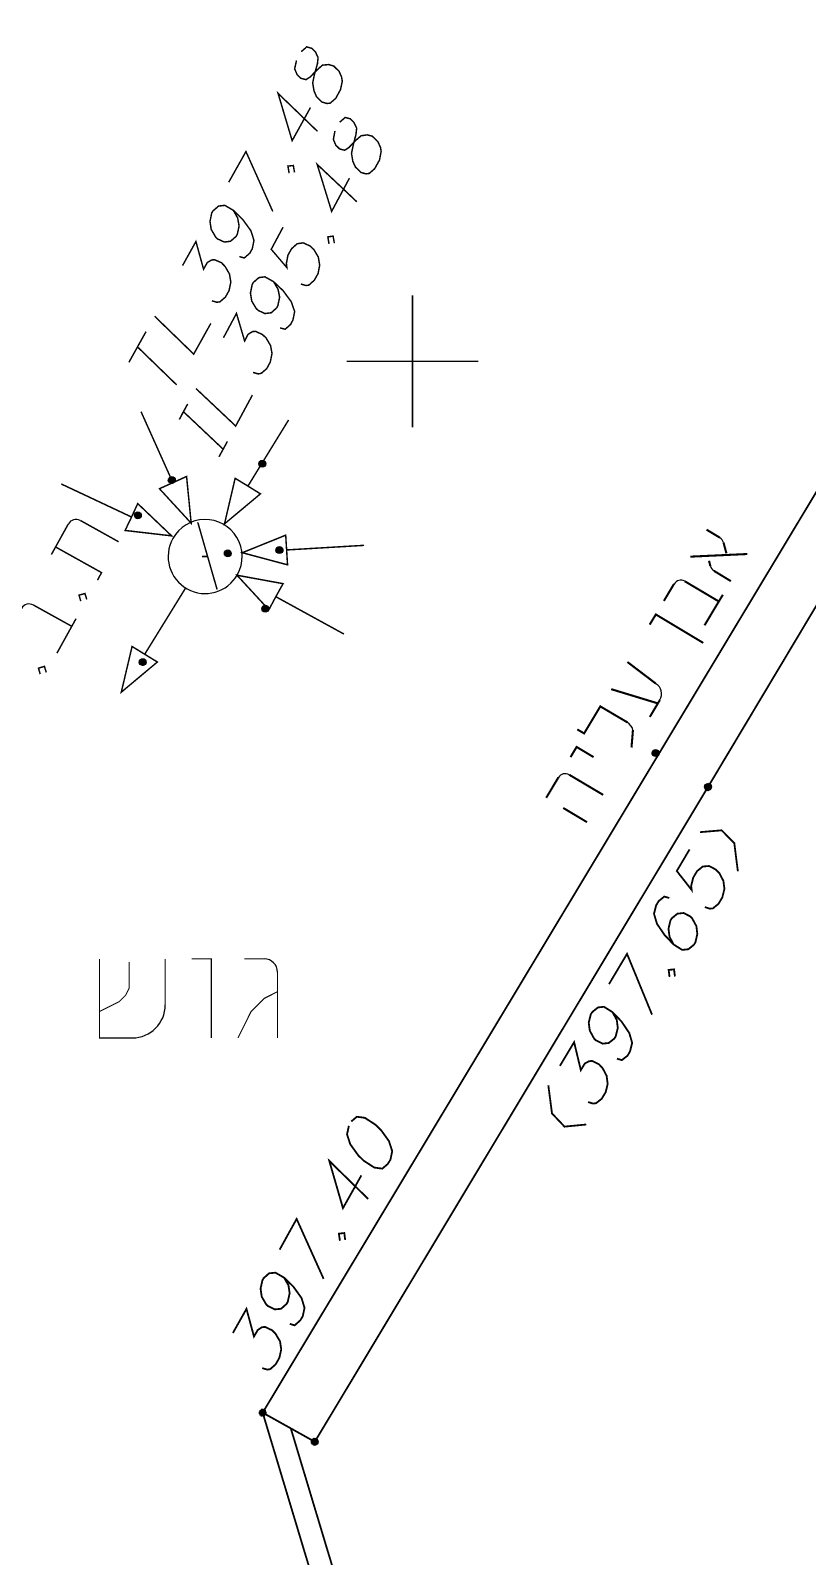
# Model space of a CAD drawing. Extents: x 489 to 720, y 1028 to 1176.
# Drawn here: x 639.71 to 645.61, y 1127.03 to 1138.62 of the extents above; entities that cross this region are included whole.
import ezdxf

# ---------------------------------------------------------------- set-up
doc = ezdxf.new("R2010")
doc.units = 0
doc.header["$MEASUREMENT"] = 0
for name, color, linetype in [('1202', 7, 'Continuous'), ('1501-ASFALT', 7, 'Continuous'), ('1501-EVEN-SOFA', 7, 'Continuous'), ('1501-GVUL', 7, 'Continuous'), ('2410-EVEN-SOFA', 7, 'Continuous'), ('4804-BIUV', 7, 'Continuous')]:
    doc.layers.add(name, color=color, linetype=linetype)

msp = doc.modelspace()

# ---------------------------------------------------------------- hatches: boundary and pattern name
at = {"layer": '1501-ASFALT', "linetype": 'Continuous', "ltscale": 0.045455}
for points in [[(644.43, 1133.146), (644.43, 1133.126), (644.429, 1133.136)], [(644.436, 1133.154), (644.436, 1133.118), (644.43, 1133.146)], [(644.436, 1133.118), (644.43, 1133.146), (644.43, 1133.126)], [(644.445, 1133.16), (644.445, 1133.112), (644.436, 1133.154)], [(644.445, 1133.112), (644.436, 1133.154), (644.436, 1133.118)], [(644.455, 1133.162), (644.455, 1133.11), (644.445, 1133.16)], [(644.455, 1133.11), (644.445, 1133.16), (644.445, 1133.112)], [(644.466, 1133.16), (644.466, 1133.112), (644.455, 1133.162)], [(644.466, 1133.112), (644.455, 1133.162), (644.455, 1133.11)], [(644.474, 1133.154), (644.474, 1133.118), (644.466, 1133.16)], [(644.474, 1133.118), (644.466, 1133.16), (644.466, 1133.112)], [(644.479, 1133.146), (644.479, 1133.126), (644.474, 1133.154)], [(644.479, 1133.126), (644.474, 1133.154), (644.474, 1133.118)], [(644.482, 1133.136), (644.479, 1133.146), (644.479, 1133.126)]]:
    msp.add_hatch(color=7, dxfattribs=at).paths.add_polyline_path(points, flags=0)
at = {"layer": '1501-EVEN-SOFA', "linetype": 'Continuous', "ltscale": 0.045455}
for points in [[(644.827, 1132.881), (644.876, 1132.864), (644.832, 1132.891)], [(644.828, 1132.871), (644.869, 1132.856), (644.827, 1132.881)], [(644.869, 1132.856), (644.827, 1132.881), (644.876, 1132.864)], [(644.833, 1132.862), (644.86, 1132.852), (644.828, 1132.871)], [(644.86, 1132.852), (644.828, 1132.871), (644.869, 1132.856)], [(644.832, 1132.891), (644.879, 1132.873), (644.838, 1132.898)], [(644.876, 1132.864), (644.832, 1132.891), (644.879, 1132.873)], [(644.84, 1132.855), (644.85, 1132.852), (644.833, 1132.862)], [(644.85, 1132.852), (644.833, 1132.862), (644.86, 1132.852)], [(644.838, 1132.898), (644.879, 1132.884), (644.847, 1132.903)], [(644.879, 1132.873), (644.838, 1132.898), (644.879, 1132.884)], [(644.847, 1132.903), (644.875, 1132.893), (644.858, 1132.904)], [(644.879, 1132.884), (644.847, 1132.903), (644.875, 1132.893)], [(644.875, 1132.893), (644.858, 1132.904), (644.867, 1132.901)], [(641.444, 1128.13), (641.493, 1128.114), (641.446, 1128.14)], [(641.444, 1128.12), (641.486, 1128.106), (641.444, 1128.13)], [(641.486, 1128.106), (641.444, 1128.13), (641.493, 1128.114)], [(641.449, 1128.111), (641.477, 1128.102), (641.444, 1128.12)], [(641.477, 1128.102), (641.444, 1128.12), (641.486, 1128.106)], [(641.446, 1128.14), (641.496, 1128.124), (641.453, 1128.147)], [(641.493, 1128.114), (641.446, 1128.14), (641.496, 1128.124)], [(641.457, 1128.104), (641.467, 1128.101), (641.449, 1128.111)], [(641.467, 1128.101), (641.449, 1128.111), (641.477, 1128.102)], [(641.453, 1128.147), (641.495, 1128.135), (641.462, 1128.153)], [(641.496, 1128.124), (641.453, 1128.147), (641.495, 1128.135)], [(641.495, 1128.135), (641.462, 1128.153), (641.491, 1128.144)], [(641.462, 1128.153), (641.491, 1128.144), (641.472, 1128.153)], [(641.491, 1128.144), (641.472, 1128.153), (641.483, 1128.149)], [(641.843, 1127.919), (641.892, 1127.902), (641.85, 1127.927)], [(641.85, 1127.927), (641.891, 1127.912), (641.859, 1127.931)], [(641.892, 1127.902), (641.85, 1127.927), (641.891, 1127.912)], [(641.891, 1127.912), (641.859, 1127.931), (641.886, 1127.921)], [(641.859, 1127.931), (641.886, 1127.921), (641.869, 1127.931)], [(641.886, 1127.921), (641.869, 1127.931), (641.879, 1127.928)], [(641.84, 1127.91), (641.887, 1127.893), (641.843, 1127.919)], [(641.84, 1127.899), (641.88, 1127.885), (641.84, 1127.91)], [(641.88, 1127.885), (641.84, 1127.91), (641.887, 1127.893)], [(641.844, 1127.89), (641.871, 1127.88), (641.84, 1127.899)], [(641.871, 1127.88), (641.84, 1127.899), (641.88, 1127.885)], [(641.887, 1127.893), (641.843, 1127.919), (641.892, 1127.902)], [(641.852, 1127.884), (641.861, 1127.88), (641.844, 1127.89)], [(641.861, 1127.88), (641.844, 1127.89), (641.871, 1127.88)]]:
    msp.add_hatch(color=251, dxfattribs=at).paths.add_polyline_path(points, flags=0)
at = {"layer": '1501-GVUL', "linetype": 'Continuous', "ltscale": 0.045455}
for points in [[(641.443, 1135.343), (641.443, 1135.322), (641.441, 1135.332)], [(641.449, 1135.351), (641.449, 1135.313), (641.443, 1135.343)], [(641.449, 1135.313), (641.443, 1135.343), (641.443, 1135.322)], [(641.457, 1135.356), (641.457, 1135.307), (641.449, 1135.351)], [(641.457, 1135.307), (641.449, 1135.351), (641.449, 1135.313)], [(641.467, 1135.359), (641.467, 1135.306), (641.457, 1135.356)], [(641.467, 1135.306), (641.457, 1135.356), (641.457, 1135.307)], [(641.477, 1135.356), (641.477, 1135.307), (641.467, 1135.359)], [(641.477, 1135.307), (641.467, 1135.359), (641.467, 1135.306)], [(641.485, 1135.351), (641.485, 1135.313), (641.477, 1135.356)], [(641.485, 1135.313), (641.477, 1135.356), (641.477, 1135.307)], [(641.491, 1135.343), (641.491, 1135.322), (641.485, 1135.351)], [(641.491, 1135.322), (641.485, 1135.351), (641.485, 1135.313)], [(641.493, 1135.332), (641.491, 1135.343), (641.491, 1135.322)], [(640.761, 1135.227), (640.761, 1135.189), (640.755, 1135.218)], [(640.77, 1135.232), (640.77, 1135.184), (640.761, 1135.227)], [(640.77, 1135.184), (640.761, 1135.227), (640.761, 1135.189)], [(640.78, 1135.235), (640.78, 1135.181), (640.77, 1135.232)], [(640.78, 1135.181), (640.77, 1135.232), (640.77, 1135.184)], [(640.79, 1135.232), (640.79, 1135.184), (640.78, 1135.235)], [(640.79, 1135.184), (640.78, 1135.235), (640.78, 1135.181)], [(640.799, 1135.227), (640.799, 1135.189), (640.79, 1135.232)], [(640.799, 1135.189), (640.79, 1135.232), (640.79, 1135.184)], [(640.804, 1135.218), (640.804, 1135.198), (640.799, 1135.227)], [(640.804, 1135.198), (640.799, 1135.227), (640.799, 1135.189)], [(640.755, 1135.218), (640.755, 1135.198), (640.753, 1135.209)], [(640.761, 1135.189), (640.755, 1135.218), (640.755, 1135.198)], [(640.807, 1135.209), (640.804, 1135.218), (640.804, 1135.198)], [(640.499, 1134.952), (640.499, 1134.931), (640.496, 1134.941)], [(640.504, 1134.961), (640.504, 1134.923), (640.499, 1134.952)], [(640.504, 1134.923), (640.499, 1134.952), (640.499, 1134.931)], [(640.512, 1134.966), (640.512, 1134.918), (640.504, 1134.961)], [(640.512, 1134.918), (640.504, 1134.961), (640.504, 1134.923)], [(640.522, 1134.968), (640.522, 1134.915), (640.512, 1134.966)], [(640.522, 1134.915), (640.512, 1134.966), (640.512, 1134.918)], [(640.533, 1134.966), (640.533, 1134.918), (640.522, 1134.968)], [(640.533, 1134.918), (640.522, 1134.968), (640.522, 1134.915)], [(640.542, 1134.961), (640.542, 1134.923), (640.533, 1134.966)], [(640.542, 1134.923), (640.533, 1134.966), (640.533, 1134.918)], [(640.547, 1134.952), (640.547, 1134.931), (640.542, 1134.961)], [(640.547, 1134.931), (640.542, 1134.961), (640.542, 1134.923)], [(640.549, 1134.941), (640.547, 1134.952), (640.547, 1134.931)], [(641.574, 1134.687), (641.574, 1134.666), (641.571, 1134.677)], [(641.579, 1134.695), (641.579, 1134.657), (641.574, 1134.687)], [(641.579, 1134.657), (641.574, 1134.687), (641.574, 1134.666)], [(641.588, 1134.701), (641.588, 1134.652), (641.579, 1134.695)], [(641.588, 1134.652), (641.579, 1134.695), (641.579, 1134.657)], [(641.597, 1134.703), (641.597, 1134.651), (641.588, 1134.701)], [(641.597, 1134.651), (641.588, 1134.701), (641.588, 1134.652)], [(641.608, 1134.701), (641.608, 1134.652), (641.597, 1134.703)], [(641.608, 1134.652), (641.597, 1134.703), (641.597, 1134.651)], [(641.617, 1134.695), (641.617, 1134.657), (641.608, 1134.701)], [(641.617, 1134.657), (641.608, 1134.701), (641.608, 1134.652)], [(641.622, 1134.687), (641.622, 1134.666), (641.617, 1134.695)], [(641.622, 1134.666), (641.617, 1134.695), (641.617, 1134.657)], [(641.625, 1134.677), (641.622, 1134.687), (641.622, 1134.666)], [(641.466, 1134.243), (641.466, 1134.223), (641.463, 1134.232)], [(641.471, 1134.252), (641.471, 1134.214), (641.466, 1134.243)], [(641.471, 1134.214), (641.466, 1134.243), (641.466, 1134.223)], [(641.479, 1134.257), (641.479, 1134.209), (641.471, 1134.252)], [(641.479, 1134.209), (641.471, 1134.252), (641.471, 1134.214)], [(641.49, 1134.26), (641.49, 1134.206), (641.479, 1134.257)], [(641.49, 1134.206), (641.479, 1134.257), (641.479, 1134.209)], [(641.5, 1134.257), (641.5, 1134.209), (641.49, 1134.26)], [(641.5, 1134.209), (641.49, 1134.26), (641.49, 1134.206)], [(641.509, 1134.252), (641.509, 1134.214), (641.5, 1134.257)], [(641.509, 1134.214), (641.5, 1134.257), (641.5, 1134.209)], [(641.515, 1134.243), (641.515, 1134.223), (641.509, 1134.252)], [(641.515, 1134.223), (641.509, 1134.252), (641.509, 1134.214)], [(641.516, 1134.232), (641.515, 1134.243), (641.515, 1134.223)], [(640.534, 1133.836), (640.534, 1133.815), (640.533, 1133.826)], [(640.541, 1133.844), (640.541, 1133.807), (640.534, 1133.836)], [(640.541, 1133.807), (640.534, 1133.836), (640.534, 1133.815)], [(640.549, 1133.849), (640.549, 1133.802), (640.541, 1133.844)], [(640.549, 1133.802), (640.541, 1133.844), (640.541, 1133.807)], [(640.559, 1133.852), (640.559, 1133.799), (640.549, 1133.849)], [(640.559, 1133.799), (640.549, 1133.849), (640.549, 1133.802)], [(640.569, 1133.849), (640.569, 1133.802), (640.559, 1133.852)], [(640.569, 1133.802), (640.559, 1133.852), (640.559, 1133.799)], [(640.577, 1133.844), (640.577, 1133.807), (640.569, 1133.849)], [(640.577, 1133.807), (640.569, 1133.849), (640.569, 1133.802)], [(640.583, 1133.836), (640.583, 1133.815), (640.577, 1133.844)], [(640.583, 1133.815), (640.577, 1133.844), (640.577, 1133.807)], [(640.585, 1133.826), (640.583, 1133.836), (640.583, 1133.815)]]:
    msp.add_hatch(color=7, dxfattribs=at).paths.add_polyline_path(points, flags=0)
at = {"layer": '4804-BIUV', "linetype": 'Continuous', "ltscale": 0.045455}
for points in [[(641.182, 1134.662), (641.182, 1134.641), (641.179, 1134.652)], [(641.187, 1134.67), (641.187, 1134.632), (641.182, 1134.662)], [(641.187, 1134.632), (641.182, 1134.662), (641.182, 1134.641)], [(641.195, 1134.676), (641.195, 1134.627), (641.187, 1134.67)], [(641.195, 1134.627), (641.187, 1134.67), (641.187, 1134.632)], [(641.205, 1134.678), (641.205, 1134.626), (641.195, 1134.676)], [(641.205, 1134.626), (641.195, 1134.676), (641.195, 1134.627)], [(641.216, 1134.676), (641.216, 1134.627), (641.205, 1134.678)], [(641.216, 1134.627), (641.205, 1134.678), (641.205, 1134.626)], [(641.224, 1134.67), (641.224, 1134.632), (641.216, 1134.676)], [(641.224, 1134.632), (641.216, 1134.676), (641.216, 1134.627)], [(641.229, 1134.662), (641.229, 1134.641), (641.224, 1134.67)], [(641.229, 1134.641), (641.224, 1134.67), (641.224, 1134.632)], [(641.232, 1134.652), (641.229, 1134.662), (641.229, 1134.641)]]:
    msp.add_hatch(color=98, dxfattribs=at).paths.add_polyline_path(points, flags=0)

# ---------------------------------------------------------------- linework, layer by layer
at = {"color": 98, "linetype": 'Continuous', "ltscale": 0.045455, "const_width": 0.0112}
for points in [[(641.727, 1138.395), (641.713, 1138.331), (641.732, 1138.287), (641.76, 1138.26), (641.799, 1138.249), (641.83, 1138.269), (641.882, 1138.322), (641.924, 1138.359), (641.971, 1138.364), (642.009, 1138.353), (642.051, 1138.312), (642.07, 1138.268), (642.075, 1138.237), (642.061, 1138.173), (642.025, 1138.107), (641.983, 1138.071), (641.959, 1138.068), (641.921, 1138.079), (641.879, 1138.12), (641.86, 1138.164), (641.85, 1138.224), (641.863, 1138.288), (641.886, 1138.369), (641.891, 1138.416), (641.871, 1138.46), (641.843, 1138.487), (641.805, 1138.498), (641.763, 1138.462)], [(641.886, 1137.857), (641.587, 1138.145), (641.694, 1137.786), (641.833, 1138.037)], [(642.019, 1137.859), (642.007, 1137.795), (642.026, 1137.751), (642.055, 1137.723), (642.093, 1137.713), (642.125, 1137.734), (642.176, 1137.787), (642.218, 1137.823), (642.265, 1137.83), (642.302, 1137.82), (642.345, 1137.779), (642.365, 1137.735), (642.37, 1137.705), (642.358, 1137.64), (642.321, 1137.573), (642.279, 1137.537), (642.255, 1137.534), (642.218, 1137.544), (642.175, 1137.585), (642.155, 1137.629), (642.145, 1137.689), (642.158, 1137.753), (642.179, 1137.834), (642.184, 1137.881), (642.163, 1137.924), (642.135, 1137.952), (642.097, 1137.962), (642.055, 1137.926)], [(641.212, 1137.47), (641.343, 1137.703), (641.547, 1137.248)], [(641.671, 1137.539), (641.662, 1137.593), (641.703, 1137.597), (641.712, 1137.545)], [(642.185, 1137.322), (641.884, 1137.606), (641.994, 1137.249), (642.129, 1137.501)], [(641.247, 1137.257), (641.28, 1137.199), (641.291, 1137.138), (641.277, 1137.074), (641.268, 1137.059), (641.226, 1137.022), (641.179, 1137.016), (641.127, 1137.04), (641.113, 1137.054), (641.079, 1137.112), (641.07, 1137.173), (641.083, 1137.237), (641.093, 1137.253), (641.135, 1137.289), (641.182, 1137.295), (641.247, 1137.257), (641.318, 1137.188), (641.38, 1137.103), (641.404, 1137.029), (641.391, 1136.965), (641.372, 1136.931), (641.33, 1136.895), (641.293, 1136.906)], [(641.625, 1137.129), (641.535, 1136.961), (641.654, 1136.822), (641.65, 1136.852), (641.662, 1136.916), (641.69, 1136.966), (641.732, 1137.003), (641.778, 1137.01), (641.83, 1136.986), (641.859, 1136.959), (641.893, 1136.902), (641.903, 1136.84), (641.891, 1136.777), (641.863, 1136.727), (641.821, 1136.689), (641.799, 1136.686), (641.76, 1136.697)], [(640.861, 1136.837), (640.963, 1137.02), (641.021, 1136.81), (641.049, 1136.86), (641.082, 1136.88), (641.104, 1136.882), (641.157, 1136.859), (641.185, 1136.83), (641.218, 1136.773), (641.228, 1136.712), (641.215, 1136.648), (641.187, 1136.598), (641.145, 1136.562), (641.121, 1136.559), (641.084, 1136.57)], [(641.974, 1137.002), (641.965, 1137.055), (642.005, 1137.061), (642.015, 1137.007)], [(641.553, 1136.715), (641.587, 1136.657), (641.599, 1136.597), (641.585, 1136.532), (641.576, 1136.516), (641.535, 1136.479), (641.487, 1136.473), (641.436, 1136.497), (641.421, 1136.511), (641.387, 1136.568), (641.377, 1136.628), (641.39, 1136.693), (641.399, 1136.709), (641.441, 1136.746), (641.487, 1136.752), (641.553, 1136.715), (641.625, 1136.647), (641.688, 1136.562), (641.713, 1136.488), (641.7, 1136.424), (641.682, 1136.39), (641.641, 1136.354), (641.602, 1136.364)], [(640.946, 1136.165), (640.649, 1136.453), (640.946, 1136.165), (641.076, 1136.398)], [(641.172, 1136.289), (641.271, 1136.474), (641.333, 1136.265), (641.359, 1136.315), (641.392, 1136.336), (641.416, 1136.338), (641.468, 1136.314), (641.496, 1136.288), (641.53, 1136.23), (641.541, 1136.17), (641.528, 1136.105), (641.501, 1136.055), (641.459, 1136.019), (641.436, 1136.015), (641.397, 1136.026)], [(640.454, 1136.103), (640.584, 1136.336), (640.519, 1136.22), (640.817, 1135.931)], [(641.265, 1135.619), (640.963, 1135.904), (641.265, 1135.619), (641.392, 1135.854)], [(641.138, 1135.385), (641.17, 1135.443), (640.868, 1135.728), (640.837, 1135.669), (640.9, 1135.786), (640.868, 1135.728), (641.17, 1135.443), (641.202, 1135.502)], [(639.994, 1134.876), (639.865, 1134.643)], [(640.376, 1134.74), (640.085, 1134.902)], [(639.896, 1134.701), (640.246, 1134.506), (640.215, 1134.448)], [(640.088, 1134.289), (640.075, 1134.335), (640.12, 1134.347), (640.134, 1134.302)], [(640.02, 1134.098), (639.728, 1134.26)], [(639.907, 1133.894), (640.052, 1134.156)], [(639.78, 1133.735), (639.767, 1133.78), (639.812, 1133.794), (639.826, 1133.748)]]:
    msp.add_lwpolyline(points, dxfattribs=at)
at = {"color": 250, "linetype": 'Continuous', "ltscale": 0.045455}
for points, const_width in [([(644.944, 1134.771), (644.842, 1134.832)], 0.0158), ([(644.718, 1134.627), (645.151, 1134.647)], 0.0158), ([(644.993, 1134.652), (644.971, 1134.734)], 0.0158), ([(644.861, 1134.596), (644.871, 1134.555)], 0.0158), ([(644.595, 1134.42), (644.518, 1134.291)], 0.0158), ([(644.935, 1134.287), (644.677, 1134.44)], 0.0158), ([(644.899, 1134.519), (645.027, 1134.441)], 0.0158), ([(644.827, 1134.106), (644.966, 1134.338)], 0.0158), ([(644.41, 1134.111), (644.457, 1134.188), (644.817, 1133.972)], 0.0158), ([(644.457, 1133.663), (644.241, 1133.827)], 0.0158), ([(644.117, 1133.621), (644.472, 1133.513)], 0.0158), ([(644.242, 1133.368), (644.035, 1133.49), (643.912, 1133.285), (643.86, 1133.315)], 0.0158), ([(644.411, 1133.41), (644.488, 1133.539)], 0.0158), ([(644.272, 1133.178), (644.283, 1133.312)], 0.0158), ([(643.809, 1133.105), (643.855, 1133.182), (643.984, 1133.105)], 0.0158), ([(643.717, 1132.951), (643.624, 1132.796)], 0.0158), ([(644.057, 1132.818), (643.799, 1132.971)], 0.0158), ([(643.934, 1132.611), (643.753, 1132.719)], 0.0158), ([(644.792, 1132.535), (644.957, 1132.549), (645.053, 1132.451), (645.08, 1132.237)], 0.0138), ([(644.713, 1132.404), (644.616, 1132.24), (644.729, 1132.096), (644.725, 1132.127), (644.741, 1132.19), (644.77, 1132.239), (644.813, 1132.274), (644.861, 1132.278), (644.911, 1132.252), (644.94, 1132.223), (644.97, 1132.165), (644.978, 1132.104), (644.962, 1132.04), (644.933, 1131.991), (644.89, 1131.956), (644.867, 1131.954), (644.829, 1131.966)], 0.0138), ([(644.559, 1132.035), (644.521, 1132.046), (644.478, 1132.011), (644.459, 1131.979), (644.443, 1131.915), (644.465, 1131.84), (644.524, 1131.753), (644.592, 1131.682), (644.657, 1131.641), (644.704, 1131.646), (644.746, 1131.68), (644.757, 1131.697), (644.772, 1131.761), (644.765, 1131.821), (644.733, 1131.88), (644.719, 1131.895), (644.668, 1131.921), (644.621, 1131.916), (644.578, 1131.881), (644.568, 1131.865), (644.553, 1131.802), (644.561, 1131.74), (644.592, 1131.682)], 0.0138), ([(644.101, 1131.381), (644.238, 1131.611), (644.428, 1131.149)], 0.0138), ([(644.561, 1131.436), (644.554, 1131.489), (644.595, 1131.493), (644.602, 1131.439)], 0.0138)]:
    msp.add_lwpolyline(points, dxfattribs=dict(at, const_width=const_width))
at = {"color": 218, "linetype": 'Continuous', "ltscale": 0.045455, "const_width": 0.00825}
for points in [[(640.23, 1131.573), (640.23, 1130.972), (640.48, 1130.972)], [(640.23, 1131.173), (640.38, 1131.248), (640.43, 1131.298), (640.455, 1131.348), (640.455, 1131.548)], [(640.73, 1131.223), (640.73, 1131.573)], [(640.93, 1131.573), (641.08, 1131.573), (641.08, 1130.972)], [(641.482, 1131.573), (641.332, 1131.573)], [(641.582, 1130.972), (641.582, 1131.473)], [(641.282, 1130.972), (641.382, 1131.173), (641.482, 1131.273), (641.582, 1131.323)]]:
    msp.add_lwpolyline(points, dxfattribs=at)
at = {"color": 251, "linetype": 'Continuous', "ltscale": 0.045455, "const_width": 0.0138}
for points in [[(644.128, 1131.168), (644.16, 1131.109), (644.168, 1131.048), (644.152, 1130.985), (644.142, 1130.968), (644.099, 1130.934), (644.052, 1130.929), (644.001, 1130.955), (643.987, 1130.969), (643.955, 1131.028), (643.947, 1131.089), (643.963, 1131.153), (643.974, 1131.169), (644.017, 1131.204), (644.063, 1131.209), (644.128, 1131.168), (644.196, 1131.097), (644.255, 1131.01), (644.277, 1130.935), (644.261, 1130.871), (644.242, 1130.838), (644.199, 1130.804), (644.161, 1130.815)], [(643.728, 1130.76), (643.836, 1130.94), (643.887, 1130.728), (643.917, 1130.778), (643.95, 1130.796), (643.974, 1130.798), (644.025, 1130.772), (644.052, 1130.744), (644.083, 1130.685), (644.091, 1130.623), (644.076, 1130.561), (644.046, 1130.511), (644.003, 1130.477), (643.979, 1130.474), (643.942, 1130.486)], [(643.64, 1130.613), (643.668, 1130.399), (643.763, 1130.299), (643.928, 1130.315)], [(642.125, 1130.305), (642.111, 1130.241), (642.135, 1130.166), (642.196, 1130.081), (642.238, 1130.04), (642.318, 1129.988), (642.379, 1129.98), (642.421, 1130.016), (642.441, 1130.049), (642.454, 1130.113), (642.43, 1130.188), (642.369, 1130.273), (642.326, 1130.314), (642.246, 1130.366), (642.185, 1130.374), (642.143, 1130.338)], [(642.272, 1129.749), (641.976, 1130.039), (642.08, 1129.68), (642.22, 1129.929)], [(641.599, 1129.365), (641.728, 1129.598), (641.933, 1129.143)], [(642.057, 1129.432), (642.049, 1129.486), (642.09, 1129.491), (642.097, 1129.438)], [(641.633, 1129.152), (641.666, 1129.094), (641.675, 1129.034), (641.661, 1128.97), (641.652, 1128.953), (641.61, 1128.916), (641.563, 1128.911), (641.511, 1128.936), (641.497, 1128.949), (641.463, 1129.007), (641.454, 1129.069), (641.468, 1129.132), (641.477, 1129.148), (641.519, 1129.185), (641.567, 1129.19), (641.633, 1129.152), (641.703, 1129.084), (641.765, 1128.998), (641.788, 1128.923), (641.775, 1128.86), (641.755, 1128.827), (641.713, 1128.79), (641.676, 1128.801)], [(641.244, 1128.732), (641.347, 1128.915), (641.404, 1128.705), (641.433, 1128.755), (641.465, 1128.776), (641.488, 1128.778), (641.541, 1128.753), (641.568, 1128.726), (641.602, 1128.668), (641.611, 1128.607), (641.597, 1128.544), (641.569, 1128.494), (641.527, 1128.457), (641.504, 1128.454), (641.467, 1128.465)]]:
    msp.add_lwpolyline(points, dxfattribs=at)
at = {"color": 98, "linetype": 'Continuous', "ltscale": 0.045455}
for centre in [(640.052, 1134.844), (639.696, 1134.202)]:
    msp.add_arc(centre, 0.0659, 60.9631, 150.9576, dxfattribs=at)
at = {"color": 250, "linetype": 'Continuous', "ltscale": 0.045455}
for centre, radius, start, end in [((644.913, 1134.719), 0.0591, 14.1339, 59.1339), ((644.913, 1134.719), 0.0591, 14.1339, 59.1339), ((644.929, 1134.57), 0.0591, 194.1339, 239.1339), ((644.929, 1134.57), 0.0591, 194.1339, 239.1339), ((644.646, 1134.389), 0.0591, 59.1394, 149.1339), ((644.411, 1133.585), 0.0898, 329.1339, 419.1339), ((644.195, 1133.29), 0.0898, 14.1339, 59.1339), ((643.768, 1132.92), 0.0591, 59.1394, 149.1339)]:
    msp.add_arc(centre, radius, start, end, dxfattribs=at)
at = {"color": 218, "linetype": 'Continuous', "ltscale": 0.045455}
for centre, radius, start, end in [((641.482, 1131.473), 0.1, 0.0055, 90), ((640.48, 1131.223), 0.25, 270.0055, 360)]:
    msp.add_arc(centre, radius, start, end, dxfattribs=at)
at = {"layer": '1202', "color": 7, "linetype": 'Continuous', "ltscale": 0.045455, "const_width": 0.0112}
for points in [[(642.608, 1136.611), (642.608, 1135.61)], [(643.109, 1136.11), (642.108, 1136.11)]]:
    msp.add_lwpolyline(points, dxfattribs=at)
at = {"layer": '1501-ASFALT', "color": 7, "linetype": 'Continuous', "ltscale": 0.045455}
for points in [[(644.43, 1133.146), (644.43, 1133.126), (644.429, 1133.136)], [(644.436, 1133.154), (644.436, 1133.118), (644.43, 1133.146)], [(644.436, 1133.118), (644.43, 1133.146), (644.43, 1133.126)], [(644.445, 1133.16), (644.445, 1133.112), (644.436, 1133.154)], [(644.445, 1133.112), (644.436, 1133.154), (644.436, 1133.118)], [(644.455, 1133.162), (644.455, 1133.11), (644.445, 1133.16)], [(644.455, 1133.11), (644.445, 1133.16), (644.445, 1133.112)], [(644.466, 1133.16), (644.466, 1133.112), (644.455, 1133.162)], [(644.466, 1133.112), (644.455, 1133.162), (644.455, 1133.11)], [(644.474, 1133.154), (644.474, 1133.118), (644.466, 1133.16)], [(644.474, 1133.118), (644.466, 1133.16), (644.466, 1133.112)], [(644.479, 1133.146), (644.479, 1133.126), (644.474, 1133.154)], [(644.479, 1133.126), (644.474, 1133.154), (644.474, 1133.118)], [(644.482, 1133.136), (644.479, 1133.146), (644.479, 1133.126)]]:
    msp.add_lwpolyline(points, dxfattribs=at)
at = {"layer": '1501-ASFALT', "color": 7, "linetype": 'Continuous', "ltscale": 0.045455, "const_width": 0.00825}
msp.add_lwpolyline([(644.437, 1133.136), (644.474, 1133.136)], dxfattribs=at)
at = {"layer": '1501-ASFALT', "color": 7, "linetype": 'Continuous', "ltscale": 0.045455}
msp.add_circle((644.455, 1133.136), 0.0261, dxfattribs=at)
at = {"layer": '1501-EVEN-SOFA', "color": 251, "linetype": 'Continuous', "ltscale": 0.045455, "const_width": 0.0138}
for points in [[(644.822, 1132.878), (644.884, 1132.878)], [(641.44, 1128.127), (641.501, 1128.127)], [(641.835, 1127.906), (641.896, 1127.906)]]:
    msp.add_lwpolyline(points, dxfattribs=at)
at = {"layer": '1501-EVEN-SOFA', "color": 251, "linetype": 'Continuous', "ltscale": 0.045455}
for points in [[(644.827, 1132.881), (644.876, 1132.864), (644.832, 1132.891)], [(644.828, 1132.871), (644.869, 1132.856), (644.827, 1132.881)], [(644.869, 1132.856), (644.827, 1132.881), (644.876, 1132.864)], [(644.833, 1132.862), (644.86, 1132.852), (644.828, 1132.871)], [(644.86, 1132.852), (644.828, 1132.871), (644.869, 1132.856)], [(644.832, 1132.891), (644.879, 1132.873), (644.838, 1132.898)], [(644.876, 1132.864), (644.832, 1132.891), (644.879, 1132.873)], [(644.84, 1132.855), (644.85, 1132.852), (644.833, 1132.862)], [(644.85, 1132.852), (644.833, 1132.862), (644.86, 1132.852)], [(644.838, 1132.898), (644.879, 1132.884), (644.847, 1132.903)], [(644.879, 1132.873), (644.838, 1132.898), (644.879, 1132.884)], [(644.847, 1132.903), (644.875, 1132.893), (644.858, 1132.904)], [(644.879, 1132.884), (644.847, 1132.903), (644.875, 1132.893)], [(644.875, 1132.893), (644.858, 1132.904), (644.867, 1132.901)], [(641.444, 1128.13), (641.493, 1128.114), (641.446, 1128.14)], [(641.444, 1128.12), (641.486, 1128.106), (641.444, 1128.13)], [(641.486, 1128.106), (641.444, 1128.13), (641.493, 1128.114)], [(641.449, 1128.111), (641.477, 1128.102), (641.444, 1128.12)], [(641.477, 1128.102), (641.444, 1128.12), (641.486, 1128.106)], [(641.446, 1128.14), (641.496, 1128.124), (641.453, 1128.147)], [(641.493, 1128.114), (641.446, 1128.14), (641.496, 1128.124)], [(641.457, 1128.104), (641.467, 1128.101), (641.449, 1128.111)], [(641.467, 1128.101), (641.449, 1128.111), (641.477, 1128.102)], [(641.453, 1128.147), (641.495, 1128.135), (641.462, 1128.153)], [(641.496, 1128.124), (641.453, 1128.147), (641.495, 1128.135)], [(641.495, 1128.135), (641.462, 1128.153), (641.491, 1128.144)], [(641.462, 1128.153), (641.491, 1128.144), (641.472, 1128.153)], [(641.491, 1128.144), (641.472, 1128.153), (641.483, 1128.149)], [(641.843, 1127.919), (641.892, 1127.902), (641.85, 1127.927)], [(641.85, 1127.927), (641.891, 1127.912), (641.859, 1127.931)], [(641.892, 1127.902), (641.85, 1127.927), (641.891, 1127.912)], [(641.891, 1127.912), (641.859, 1127.931), (641.886, 1127.921)], [(641.859, 1127.931), (641.886, 1127.921), (641.869, 1127.931)], [(641.886, 1127.921), (641.869, 1127.931), (641.879, 1127.928)], [(641.84, 1127.91), (641.887, 1127.893), (641.843, 1127.919)], [(641.84, 1127.899), (641.88, 1127.885), (641.84, 1127.91)], [(641.88, 1127.885), (641.84, 1127.91), (641.887, 1127.893)], [(641.844, 1127.89), (641.871, 1127.88), (641.84, 1127.899)], [(641.871, 1127.88), (641.84, 1127.899), (641.88, 1127.885)], [(641.887, 1127.893), (641.843, 1127.919), (641.892, 1127.902)], [(641.852, 1127.884), (641.861, 1127.88), (641.844, 1127.89)], [(641.861, 1127.88), (641.844, 1127.89), (641.871, 1127.88)]]:
    msp.add_lwpolyline(points, dxfattribs=at)
for centre in [(644.853, 1132.878), (641.866, 1127.906)]:
    msp.add_circle(centre, 0.0261, dxfattribs=at)
msp.add_arc((641.47, 1128.127), 0.0261, 330.7709, 330.7709, dxfattribs=at)
at = {"layer": '1501-GVUL', "color": 7, "linetype": 'Continuous', "ltscale": 0.045455}
for points in [[(641.443, 1135.343), (641.443, 1135.322), (641.441, 1135.332)], [(641.449, 1135.351), (641.449, 1135.313), (641.443, 1135.343)], [(641.449, 1135.313), (641.443, 1135.343), (641.443, 1135.322)], [(641.457, 1135.356), (641.457, 1135.307), (641.449, 1135.351)], [(641.457, 1135.307), (641.449, 1135.351), (641.449, 1135.313)], [(641.467, 1135.359), (641.467, 1135.306), (641.457, 1135.356)], [(641.467, 1135.306), (641.457, 1135.356), (641.457, 1135.307)], [(641.477, 1135.356), (641.477, 1135.307), (641.467, 1135.359)], [(641.477, 1135.307), (641.467, 1135.359), (641.467, 1135.306)], [(641.485, 1135.351), (641.485, 1135.313), (641.477, 1135.356)], [(641.485, 1135.313), (641.477, 1135.356), (641.477, 1135.307)], [(641.491, 1135.343), (641.491, 1135.322), (641.485, 1135.351)], [(641.491, 1135.322), (641.485, 1135.351), (641.485, 1135.313)], [(641.493, 1135.332), (641.491, 1135.343), (641.491, 1135.322)], [(640.761, 1135.227), (640.761, 1135.189), (640.755, 1135.218)], [(640.77, 1135.232), (640.77, 1135.184), (640.761, 1135.227)], [(640.77, 1135.184), (640.761, 1135.227), (640.761, 1135.189)], [(640.78, 1135.235), (640.78, 1135.181), (640.77, 1135.232)], [(640.78, 1135.181), (640.77, 1135.232), (640.77, 1135.184)], [(640.79, 1135.232), (640.79, 1135.184), (640.78, 1135.235)], [(640.79, 1135.184), (640.78, 1135.235), (640.78, 1135.181)], [(640.799, 1135.227), (640.799, 1135.189), (640.79, 1135.232)], [(640.799, 1135.189), (640.79, 1135.232), (640.79, 1135.184)], [(640.804, 1135.218), (640.804, 1135.198), (640.799, 1135.227)], [(640.804, 1135.198), (640.799, 1135.227), (640.799, 1135.189)], [(640.755, 1135.218), (640.755, 1135.198), (640.753, 1135.209)], [(640.761, 1135.189), (640.755, 1135.218), (640.755, 1135.198)], [(640.807, 1135.209), (640.804, 1135.218), (640.804, 1135.198)], [(640.499, 1134.952), (640.499, 1134.931), (640.496, 1134.941)], [(640.504, 1134.961), (640.504, 1134.923), (640.499, 1134.952)], [(640.504, 1134.923), (640.499, 1134.952), (640.499, 1134.931)], [(640.512, 1134.966), (640.512, 1134.918), (640.504, 1134.961)], [(640.512, 1134.918), (640.504, 1134.961), (640.504, 1134.923)], [(640.522, 1134.968), (640.522, 1134.915), (640.512, 1134.966)], [(640.522, 1134.915), (640.512, 1134.966), (640.512, 1134.918)], [(640.533, 1134.966), (640.533, 1134.918), (640.522, 1134.968)], [(640.533, 1134.918), (640.522, 1134.968), (640.522, 1134.915)], [(640.542, 1134.961), (640.542, 1134.923), (640.533, 1134.966)], [(640.542, 1134.923), (640.533, 1134.966), (640.533, 1134.918)], [(640.547, 1134.952), (640.547, 1134.931), (640.542, 1134.961)], [(640.547, 1134.931), (640.542, 1134.961), (640.542, 1134.923)], [(640.549, 1134.941), (640.547, 1134.952), (640.547, 1134.931)], [(641.574, 1134.687), (641.574, 1134.666), (641.571, 1134.677)], [(641.579, 1134.695), (641.579, 1134.657), (641.574, 1134.687)], [(641.579, 1134.657), (641.574, 1134.687), (641.574, 1134.666)], [(641.588, 1134.701), (641.588, 1134.652), (641.579, 1134.695)], [(641.588, 1134.652), (641.579, 1134.695), (641.579, 1134.657)], [(641.597, 1134.703), (641.597, 1134.651), (641.588, 1134.701)], [(641.597, 1134.651), (641.588, 1134.701), (641.588, 1134.652)], [(641.608, 1134.701), (641.608, 1134.652), (641.597, 1134.703)], [(641.608, 1134.652), (641.597, 1134.703), (641.597, 1134.651)], [(641.617, 1134.695), (641.617, 1134.657), (641.608, 1134.701)], [(641.617, 1134.657), (641.608, 1134.701), (641.608, 1134.652)], [(641.622, 1134.687), (641.622, 1134.666), (641.617, 1134.695)], [(641.622, 1134.666), (641.617, 1134.695), (641.617, 1134.657)], [(641.625, 1134.677), (641.622, 1134.687), (641.622, 1134.666)], [(641.466, 1134.243), (641.466, 1134.223), (641.463, 1134.232)], [(641.471, 1134.252), (641.471, 1134.214), (641.466, 1134.243)], [(641.471, 1134.214), (641.466, 1134.243), (641.466, 1134.223)], [(641.479, 1134.257), (641.479, 1134.209), (641.471, 1134.252)], [(641.479, 1134.209), (641.471, 1134.252), (641.471, 1134.214)], [(641.49, 1134.26), (641.49, 1134.206), (641.479, 1134.257)], [(641.49, 1134.206), (641.479, 1134.257), (641.479, 1134.209)], [(641.5, 1134.257), (641.5, 1134.209), (641.49, 1134.26)], [(641.5, 1134.209), (641.49, 1134.26), (641.49, 1134.206)], [(641.509, 1134.252), (641.509, 1134.214), (641.5, 1134.257)], [(641.509, 1134.214), (641.5, 1134.257), (641.5, 1134.209)], [(641.515, 1134.243), (641.515, 1134.223), (641.509, 1134.252)], [(641.515, 1134.223), (641.509, 1134.252), (641.509, 1134.214)], [(641.516, 1134.232), (641.515, 1134.243), (641.515, 1134.223)], [(640.534, 1133.836), (640.534, 1133.815), (640.533, 1133.826)], [(640.541, 1133.844), (640.541, 1133.807), (640.534, 1133.836)], [(640.541, 1133.807), (640.534, 1133.836), (640.534, 1133.815)], [(640.549, 1133.849), (640.549, 1133.802), (640.541, 1133.844)], [(640.549, 1133.802), (640.541, 1133.844), (640.541, 1133.807)], [(640.559, 1133.852), (640.559, 1133.799), (640.549, 1133.849)], [(640.559, 1133.799), (640.549, 1133.849), (640.549, 1133.802)], [(640.569, 1133.849), (640.569, 1133.802), (640.559, 1133.852)], [(640.569, 1133.802), (640.559, 1133.852), (640.559, 1133.799)], [(640.577, 1133.844), (640.577, 1133.807), (640.569, 1133.849)], [(640.577, 1133.807), (640.569, 1133.849), (640.569, 1133.802)], [(640.583, 1133.836), (640.583, 1133.815), (640.577, 1133.844)], [(640.583, 1133.815), (640.577, 1133.844), (640.577, 1133.807)], [(640.585, 1133.826), (640.583, 1133.836), (640.583, 1133.815)]]:
    msp.add_lwpolyline(points, dxfattribs=at)
at = {"layer": '1501-GVUL', "color": 7, "linetype": 'Continuous', "ltscale": 0.045455, "const_width": 0.0112}
for points in [[(641.442, 1135.332), (641.492, 1135.332)], [(640.755, 1135.209), (640.805, 1135.209)], [(640.497, 1134.941), (640.547, 1134.941)], [(641.572, 1134.677), (641.622, 1134.677)], [(641.465, 1134.232), (641.515, 1134.232)], [(640.534, 1133.826), (640.584, 1133.826)]]:
    msp.add_lwpolyline(points, dxfattribs=at)
at = {"layer": '1501-GVUL', "color": 7, "linetype": 'Continuous', "ltscale": 0.045455}
for centre in [(641.467, 1135.332), (640.78, 1135.209), (640.522, 1134.941), (641.597, 1134.677), (641.49, 1134.232), (640.559, 1133.826)]:
    msp.add_circle(centre, 0.0261, dxfattribs=at)
at = {"layer": '2410-EVEN-SOFA', "color": 251, "linetype": 'Continuous', "ltscale": 0.045455, "const_width": 0.0138}
for points in [[(634.03, 1112.259), (636.021, 1115.714), (639.65, 1122.003), (642.061, 1126.164), (641.47, 1128.127), (641.866, 1127.906), (644.853, 1132.878), (647.887, 1137.953), (649.269, 1140.259), (648.904, 1140.484), (649.915, 1142.234)], [(641.47, 1128.127), (648.904, 1140.484)], [(641.684, 1128.007), (642.245, 1126.143), (639.797, 1121.918), (636.169, 1115.629), (634.178, 1112.174)]]:
    msp.add_lwpolyline(points, dxfattribs=at)
at = {"layer": '4804-BIUV', "color": 98, "linetype": 'Continuous', "ltscale": 0.045455, "const_width": 0.0112}
for points in [[(640.546, 1135.728), (640.788, 1135.189), (640.892, 1135.236), (640.927, 1134.881), (640.686, 1135.143), (640.788, 1135.189)], [(641.667, 1135.665), (641.358, 1135.163), (641.453, 1135.104), (641.18, 1134.876), (641.261, 1135.222), (641.358, 1135.163)], [(639.94, 1135.179), (640.474, 1134.928), (640.521, 1135.03), (640.778, 1134.785), (640.425, 1134.826), (640.474, 1134.928)], [(641.124, 1134.377), (640.977, 1134.888)], [(642.241, 1134.713), (641.652, 1134.678), (641.659, 1134.565), (641.315, 1134.657), (641.645, 1134.79), (641.652, 1134.678)], [(641.18, 1134.652), (641.23, 1134.652)], [(641.008, 1134.628), (641.058, 1134.628)], [(642.088, 1134.039), (641.57, 1134.323), (641.517, 1134.224), (641.275, 1134.486), (641.625, 1134.422), (641.57, 1134.323)], [(640.884, 1134.388), (640.574, 1133.886), (640.67, 1133.827), (640.396, 1133.598), (640.478, 1133.945), (640.574, 1133.886)]]:
    msp.add_lwpolyline(points, dxfattribs=at)
at = {"layer": '4804-BIUV', "color": 98, "linetype": 'Continuous', "ltscale": 0.045455}
for points in [[(641.182, 1134.662), (641.182, 1134.641), (641.179, 1134.652)], [(641.187, 1134.67), (641.187, 1134.632), (641.182, 1134.662)], [(641.187, 1134.632), (641.182, 1134.662), (641.182, 1134.641)], [(641.195, 1134.676), (641.195, 1134.627), (641.187, 1134.67)], [(641.195, 1134.627), (641.187, 1134.67), (641.187, 1134.632)], [(641.205, 1134.678), (641.205, 1134.626), (641.195, 1134.676)], [(641.205, 1134.626), (641.195, 1134.676), (641.195, 1134.627)], [(641.216, 1134.676), (641.216, 1134.627), (641.205, 1134.678)], [(641.216, 1134.627), (641.205, 1134.678), (641.205, 1134.626)], [(641.224, 1134.67), (641.224, 1134.632), (641.216, 1134.676)], [(641.224, 1134.632), (641.216, 1134.676), (641.216, 1134.627)], [(641.229, 1134.662), (641.229, 1134.641), (641.224, 1134.67)], [(641.229, 1134.641), (641.224, 1134.67), (641.224, 1134.632)], [(641.232, 1134.652), (641.229, 1134.662), (641.229, 1134.641)]]:
    msp.add_lwpolyline(points, dxfattribs=at)
msp.add_circle((641.205, 1134.652), 0.0261, dxfattribs=at)
for start, end in [(330.9576, 510.9577), (150.9576, 330.9576)]:
    msp.add_arc((641.033, 1134.628), 0.281, start, end, dxfattribs=at)

doc.saveas('drawing.dxf')
